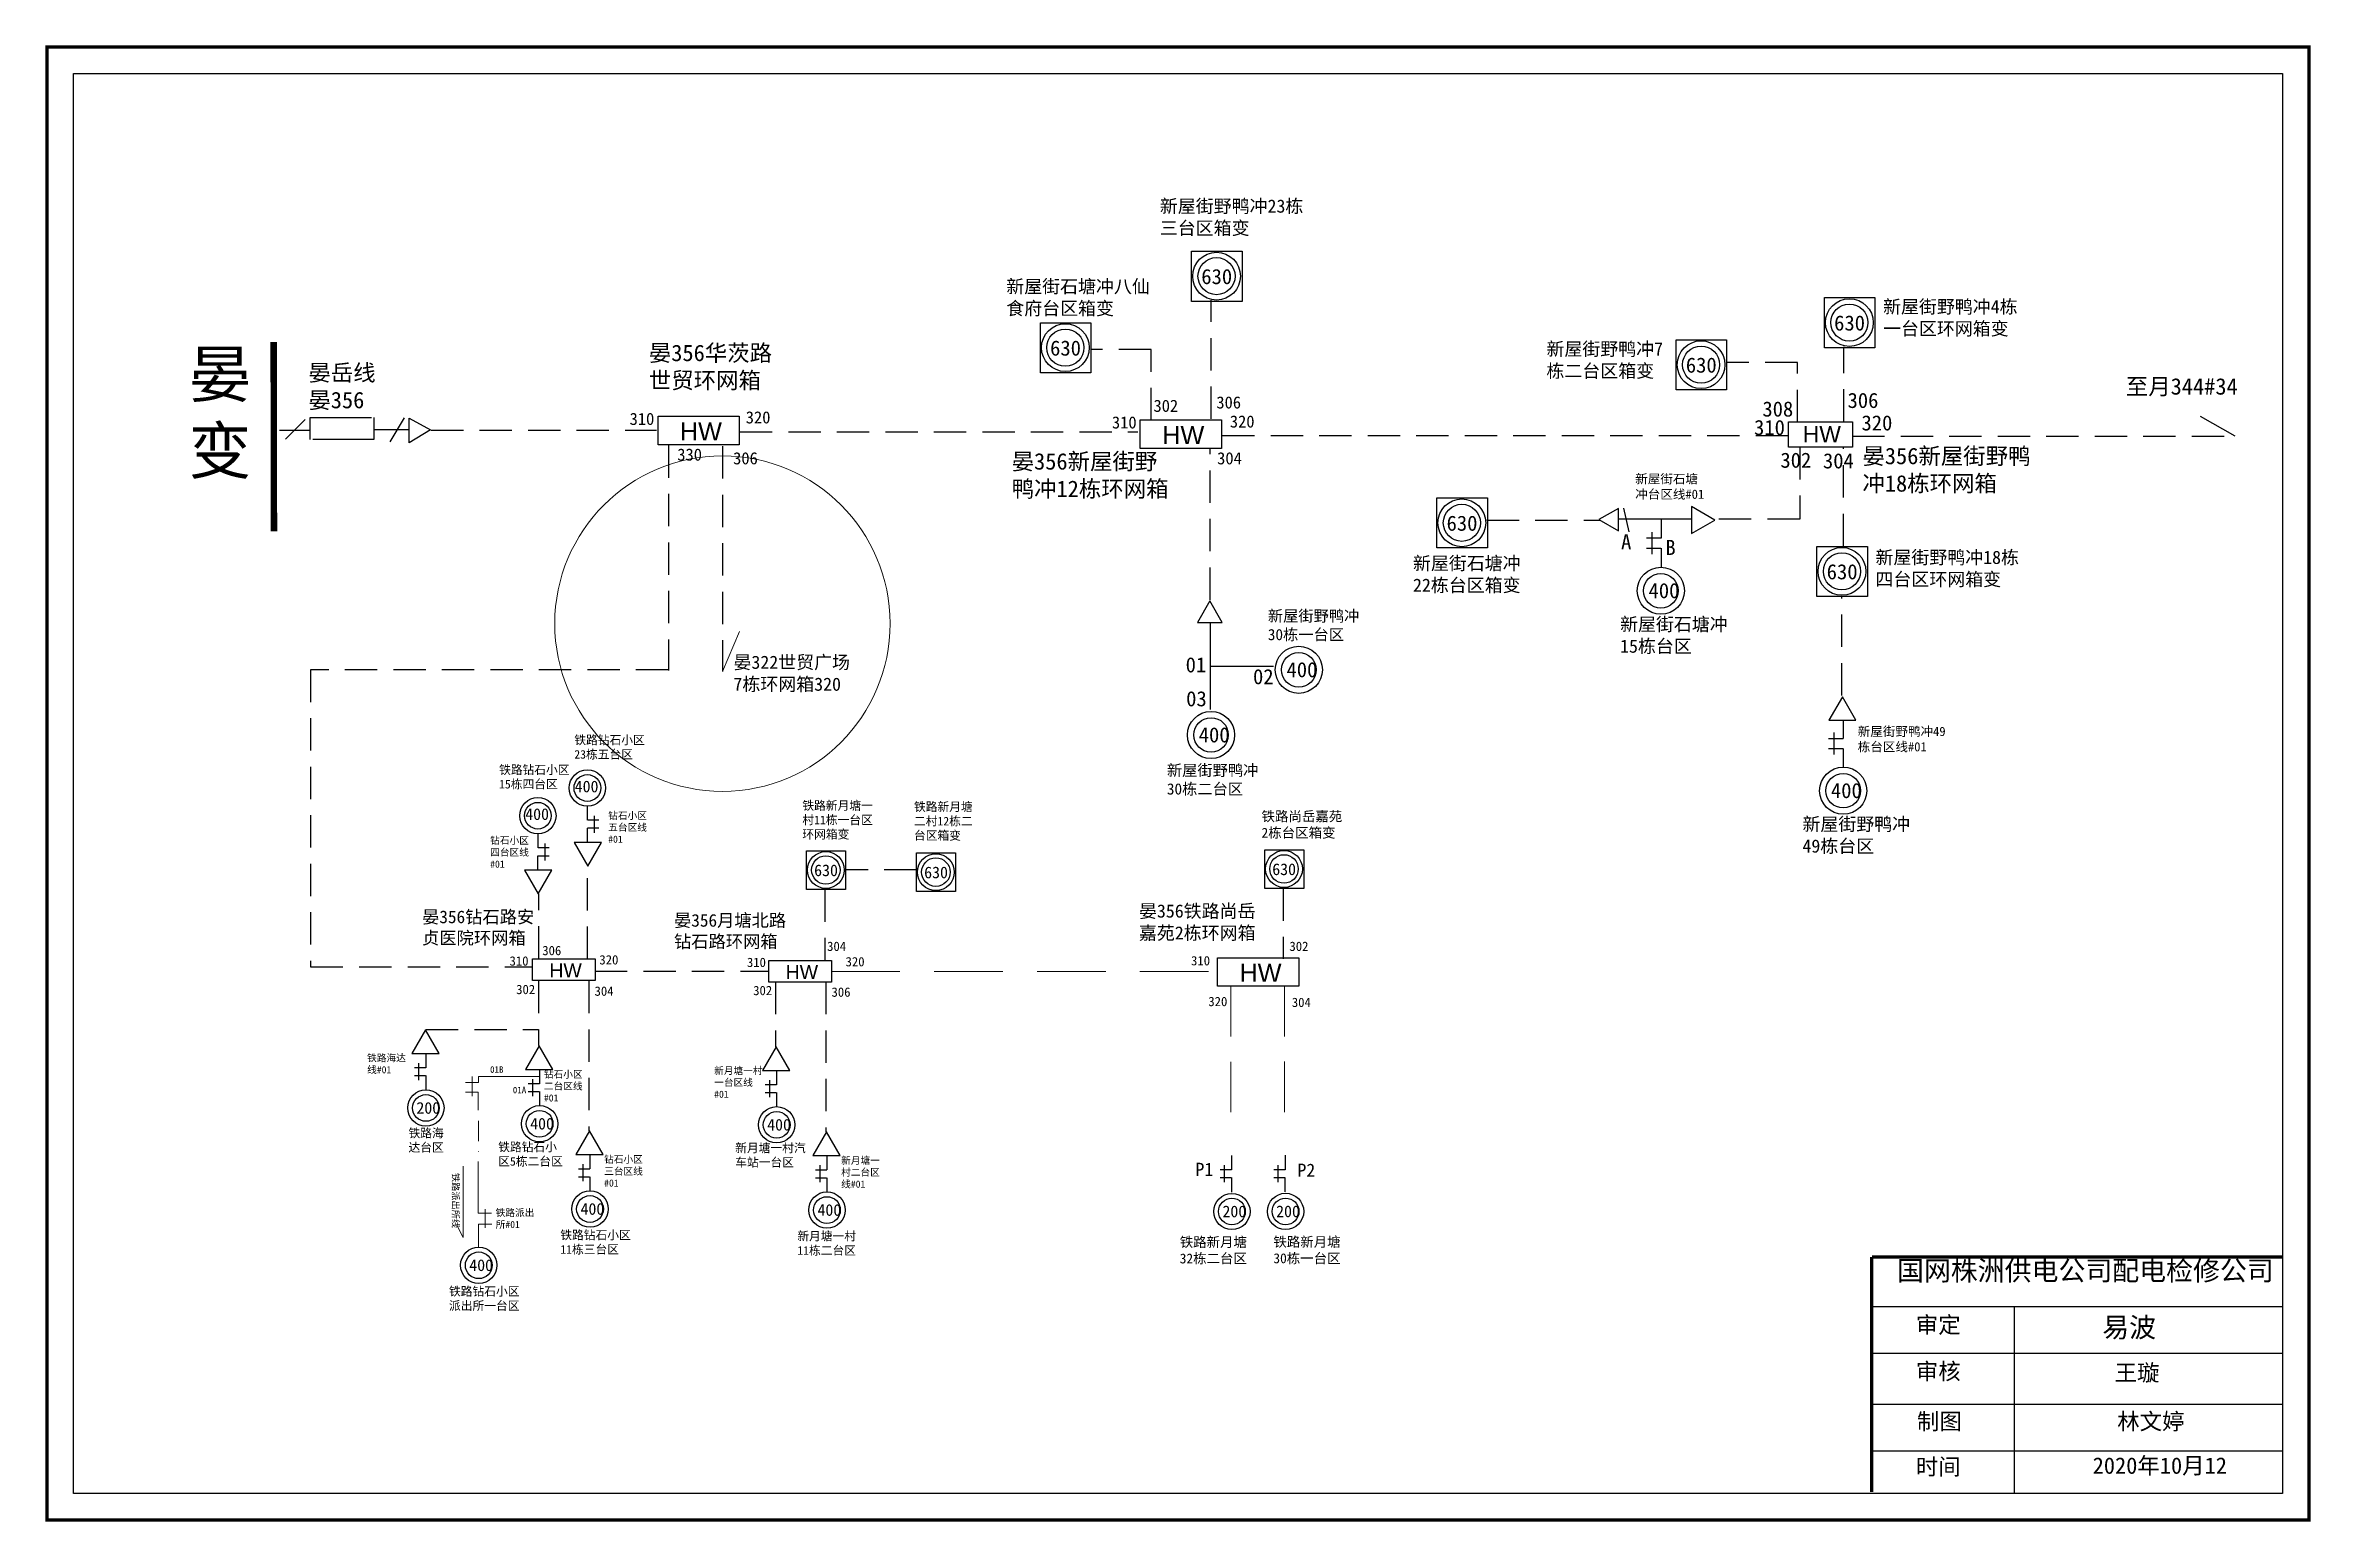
# Model space of a CAD drawing. Extents: x 0 to 344, y -1 to 224.
import ezdxf

# ---------------------------------------------------------------- set-up
doc = ezdxf.new("R2010")
doc.units = 0
doc.header["$LTSCALE"] = 0.774411
doc.linetypes.add('ACAD_ISO02W100', pattern=[15, 12, -3])
doc.linetypes.add('DASHED2', pattern=[9.525, 6.35, -3.175])
doc.layers.get('0').update_dxf_attribs({"linetype": 'CONTINUOUS'})
doc.styles.add('hztxt_txtstyle_0.00_0_0', font='', dxfattribs={"bigfont": 'hztxt.shx'})
doc.styles.add('hztxt_txtstyle_1.42_0_0', font='', dxfattribs={"height": 1.417069, "bigfont": 'hztxt.shx'})
doc.styles.add('KaiTi_GB2312_txtstyle_1.00_0_0', font='', dxfattribs={"height": 1})
doc.styles.add('KaiTi_GB2312_txtstyle_1.08_0_0', font='', dxfattribs={"height": 1.078205})
doc.styles.add('KaiTi_GB2312_txtstyle_1.31_0_0', font='', dxfattribs={"height": 1.309248})
doc.styles.add('KaiTi_GB2312_txtstyle_100.00_0_0100', font='', dxfattribs={"height": 100})
doc.styles.add('KaiTi_GB2312_txtstyle_2.50_0_0', font='simsun.ttc', dxfattribs={"height": 2.5})
doc.styles.add('SimSun_txtstyle_1.77_0_0', font='simsun.ttc', dxfattribs={"height": 1.771336})
doc.styles.add('SimSun_txtstyle_2.50_0_0', font='', dxfattribs={"height": 2.5})
doc.styles.get("Standard").update_dxf_attribs({"font": '', "height": 2.5})
doc.styles.add('仿宋_txtstyle_1.50_0_0', font='simsun.ttc', dxfattribs={"height": 1.5})
doc.styles.add('仿宋_txtstyle_2.00_0_0', font='simsun.ttc', dxfattribs={"height": 2})
doc.styles.add('仿宋_txtstyle_200.00_0_0200', font='simsun.ttc', dxfattribs={"height": 200})
doc.styles.add('字体', font='', dxfattribs={"height": 2.5})
doc.styles.get('hztxt_txtstyle_0.00_0_0').set_extended_font_data('hztxt')
doc.styles.get('hztxt_txtstyle_1.42_0_0').set_extended_font_data('hztxt')
doc.styles.get('KaiTi_GB2312_txtstyle_1.00_0_0').set_extended_font_data('KaiTi_GB2312')
doc.styles.get('KaiTi_GB2312_txtstyle_1.08_0_0').set_extended_font_data('KaiTi_GB2312')
doc.styles.get('KaiTi_GB2312_txtstyle_1.31_0_0').set_extended_font_data('KaiTi_GB2312')
doc.styles.get('KaiTi_GB2312_txtstyle_100.00_0_0100').set_extended_font_data('KaiTi_GB2312')
doc.styles.get('SimSun_txtstyle_2.50_0_0').set_extended_font_data('SimSun')
doc.styles.get('Standard').set_extended_font_data('SimSun')
doc.styles.get('字体').set_extended_font_data('KaiTi_GB2312')

msp = doc.modelspace()

# ---------------------------------------------------------------- linework, layer by layer
at = {"linetype": 'DASHED2'}
for p, q in [((176.87, 167.03), (176.87, 185.07)), ((167.75, 177.59), (158.76, 177.59)), ((167.75, 166.83), (167.75, 177.59)), ((273.11, 166.61), (273.11, 177.97)), ((266.04, 175.61), (255.4, 175.61)), ((266.04, 166.53), (266.04, 175.61)), ((58.27, 165.31), (92.53, 165.31)), ((94.35, 163), (94.35, 128.76)), ((102.57, 162.88), (102.57, 128.63)), ((105.21, 165.04), (165.74, 165.04)), ((176.75, 139.52), (176.75, 162.56)), ((178.56, 164.49), (264.8, 164.49)), ((266.39, 162.75), (266.39, 151.79)), ((273.01, 147.7), (273.01, 162.63)), ((266.39, 151.79), (252.93, 151.79)), ((272.79, 124.98), (272.79, 139.91)), ((94.33, 128.89), (39.95, 128.89)), ((39.95, 128.89), (39.95, 83.7)), ((82.04, 84.92), (82.04, 99.31)), ((132.08, 98.47), (121.38, 98.47)), ((74.67, 84.97), (74.67, 94.82)), ((118.16, 95.49), (118.16, 84.79)), ((187.83, 95.64), (187.83, 84.94)), ((39.95, 83.7), (73.52, 83.7)), ((83.17, 83.08), (109.55, 83.08)), ((74.61, 81.59), (74.61, 71.74)), ((82.26, 81.58), (82.26, 58.78)), ((110.64, 81.43), (110.64, 71.58)), ((118.3, 81.43), (118.3, 58.63)), ((57.47, 74.19), (74.58, 74.19))]:
    msp.add_line(p, q, dxfattribs=at)
at = {"linetype": 'Continuous'}
for p, q in [((39.13, 166.96), (36.14, 163.96)), ((49.58, 165.41), (54.84, 165.41)), ((52.04, 163.54), (54.23, 167.17)), ((54.95, 163.39), (54.95, 167.16)), ((54.95, 167.16), (58.18, 165.35)), ((332.59, 164.4), (327.3, 167.38)), ((58.18, 165.35), (54.95, 163.39)), ((249.99, 151.77), (238.83, 151.77)), ((245.32, 148.9), (243.1, 148.9)), ((243.91, 149.83), (243.91, 146.48)), ((243.1, 147.38), (245.27, 147.38)), ((176.77, 129.41), (186.37, 129.41)), ((272.98, 118.4), (270.76, 118.4)), ((271.57, 119.34), (271.57, 115.98)), ((270.76, 116.89), (272.93, 116.89)), ((82.04, 104.83), (83.75, 104.83)), ((83.75, 106), (82.08, 106)), ((83.13, 104.11), (83.13, 106.69)), ((74.52, 100.62), (76.22, 100.62)), ((76.22, 101.79), (74.56, 101.79)), ((75.6, 99.9), (75.6, 102.48)), ((56.37, 69.07), (56.37, 66.48)), ((57.46, 68.35), (55.75, 68.35)), ((55.75, 67.18), (57.42, 67.18)), ((74.76, 65.94), (73.05, 65.94)), ((73.67, 66.66), (73.67, 64.08)), ((110.79, 65.78), (109.08, 65.78)), ((109.71, 66.5), (109.71, 63.92)), ((73.05, 64.77), (74.72, 64.77)), ((109.08, 64.62), (110.75, 64.62)), ((82.41, 52.98), (80.7, 52.98)), ((80.7, 51.81), (82.37, 51.81)), ((81.33, 53.7), (81.33, 51.12)), ((118.45, 52.83), (116.74, 52.83)), ((117.36, 53.55), (117.36, 50.96)), ((179.96, 52.84), (178.25, 52.84)), ((178.25, 51.67), (179.92, 51.67)), ((178.87, 53.56), (178.87, 50.98)), ((188.11, 52.86), (186.41, 52.86)), ((186.41, 51.69), (188.07, 51.69)), ((187.03, 53.58), (187.03, 51)), ((116.74, 51.66), (118.41, 51.66)), ((277.35, 32.1), (339.71, 32.1)), ((298.99, 32.09), (298.99, 3.76)), ((277.35, 25), (339.71, 25)), ((277.35, 17.25), (339.71, 17.25)), ((277.35, 10.14), (339.71, 10.14))]:
    msp.add_line(p, q, dxfattribs=at)
at = {"linetype": 'ACAD_ISO02W100'}
msp.add_line((39.89, 165.24), (35.21, 165.24), dxfattribs=at)
at = {"color": 7, "linetype": 'DASHED2'}
msp.add_line((274.36, 164.39), (332.59, 164.4), dxfattribs=at)
at = {"color": 0, "linetype": 'DASHED2'}
msp.add_line((218.79, 151.65), (236.08, 151.61), dxfattribs=at)
at = {"color": 0, "linetype": 'Continuous'}
msp.add_line((240.42, 149.86), (239.61, 153.46), dxfattribs=at)
at = {"color": 7}
for p, q in [((245.32, 151.77), (245.32, 148.91)), ((245.3, 147.38), (245.3, 144.52)), ((176.75, 136.12), (176.75, 122.84)), ((272.98, 121.28), (272.98, 118.42)), ((272.96, 116.89), (272.96, 114.03)), ((82.06, 106), (82.06, 108.2)), ((74.53, 101.79), (74.53, 103.99)), ((82.04, 102.62), (82.04, 104.82)), ((74.51, 98.41), (74.51, 100.61)), ((57.46, 70.56), (57.46, 68.36)), ((57.44, 67.18), (57.44, 64.98)), ((74.76, 68.15), (74.76, 65.95)), ((110.79, 68), (110.79, 65.8)), ((74.74, 64.77), (74.74, 62.57)), ((110.78, 64.61), (110.78, 62.41)), ((82.41, 55.19), (82.41, 52.99)), ((82.4, 51.81), (82.4, 49.61)), ((118.45, 55.04), (118.45, 52.84)), ((179.95, 51.67), (179.95, 49.47)), ((179.96, 55.05), (179.96, 52.85)), ((188.1, 51.69), (188.1, 49.49)), ((188.12, 55.07), (188.12, 52.87)), ((118.43, 51.66), (118.43, 49.46))]:
    msp.add_line(p, q, dxfattribs=at)
at = {"color": 7, "linetype": 'Continuous', "lineweight": 0, "ltscale": 1.308415}
msp.add_line((102.57, 128.63), (105.16, 134.72), dxfattribs=at)
at = {"color": 7, "linetype": 'DASHED2', "lineweight": 0, "ltscale": 2.120687}
msp.add_line((119.13, 83.03), (177.86, 83.03), dxfattribs=at)
at = {"color": 7, "linetype": 'DASHED2', "lineweight": 0, "ltscale": 1.558768}
for p, q in [((179.89, 80.78), (179.89, 58)), ((188.04, 80.8), (188.04, 58.02))]:
    msp.add_line(p, q, dxfattribs=at)
at = {"color": 7, "linetype": 'Continuous', "lineweight": 0, "ltscale": 0.70696}
for p, q in [((65.49, 66.12), (63.49, 66.12)), ((64.5, 67.04), (64.5, 64.07)), ((74.76, 67.05), (65.49, 67.05)), ((65.49, 67.05), (65.49, 66.12)), ((65.42, 64.64), (63.51, 64.64)), ((65.42, 64.64), (65.42, 61.93))]:
    msp.add_line(p, q, dxfattribs=at)
at = {"color": 7, "linetype": 'DASHED2', "lineweight": 0, "ltscale": 0.636581}
msp.add_line((65.45, 60.33), (65.45, 55.59), dxfattribs=at)
at = {"color": 7, "linetype": 'Continuous', "lineweight": 0, "ltscale": 0.557436}
for p, q in [((63.13, 53.39), (63.13, 42.57)), ((63.13, 42.57), (62.24, 44.36))]:
    msp.add_line(p, q, dxfattribs=at)
at = {"color": 7, "linetype": 'Continuous', "lineweight": 0, "ltscale": 0.280744}
for p, q in [((65.43, 54.14), (65.43, 46.27)), ((65.43, 46.27), (67.46, 46.27)), ((66.48, 46.87), (66.48, 44.06)), ((65.45, 44.59), (67.51, 44.59)), ((65.46, 44.59), (65.46, 41.1))]:
    msp.add_line(p, q, dxfattribs=at)
at = {"linetype": 'Continuous', "const_width": 0.5}
msp.add_lwpolyline([(-0.15, 223.58), (343.83, 223.58), (343.83, -0.39), (-0.15, -0.39)], close=True, dxfattribs=at)
at = {"linetype": 'Continuous'}
for points in [[(3.9, 219.53), (339.78, 219.53), (339.78, 3.66), (3.9, 3.66)], [(264.69, 166.56), (274.38, 166.56), (274.38, 162.75), (264.69, 162.75)], [(253.45, 151.64), (249.9, 153.7), (249.9, 149.59)], [(176.69, 139.36), (174.8, 136.09), (178.58, 136.09)], [(272.86, 124.76), (270.81, 121.2), (274.92, 121.2)], [(82.09, 99.04), (84.16, 102.64), (80.01, 102.64)], [(74.56, 94.83), (76.64, 98.43), (72.48, 98.43)], [(57.41, 74.13), (55.34, 70.53), (59.49, 70.53)], [(74.71, 71.73), (72.63, 68.13), (76.79, 68.13)], [(110.75, 71.57), (108.67, 67.97), (112.83, 67.97)], [(82.37, 58.77), (80.29, 55.17), (84.45, 55.17)], [(118.4, 58.61), (116.33, 55.01), (120.48, 55.01)]]:
    msp.add_lwpolyline(points, close=True, dxfattribs=at)
at = {"color": 0}
for points in [[(173.9, 192.52), (181.58, 192.52), (181.58, 184.9), (173.9, 184.9)], [(270.13, 185.46), (277.81, 185.46), (277.81, 177.85), (270.13, 177.85)], [(150.91, 181.64), (158.59, 181.64), (158.59, 174.03), (150.91, 174.03)], [(247.58, 179.05), (255.25, 179.05), (255.25, 171.44), (247.58, 171.44)], [(92.77, 167.42), (105.13, 167.42), (105.13, 163.09), (92.77, 163.09)], [(166.11, 166.88), (178.47, 166.88), (178.47, 162.54), (166.11, 162.54)], [(211.2, 155.01), (218.88, 155.01), (218.88, 147.4), (211.2, 147.4)], [(269, 147.63), (276.68, 147.63), (276.68, 140.02), (269, 140.02)], [(115.37, 101.35), (121.28, 101.35), (121.28, 95.49), (115.37, 95.49)], [(132.1, 101.04), (138.01, 101.04), (138.01, 95.17), (132.1, 95.17)], [(185.03, 101.51), (190.95, 101.51), (190.95, 95.65), (185.03, 95.65)], [(73.69, 84.95), (83.2, 84.95), (83.2, 81.62), (73.69, 81.62)], [(109.62, 84.7), (119.13, 84.7), (119.13, 81.37), (109.62, 81.37)], [(177.86, 85.11), (190.21, 85.11), (190.21, 80.78), (177.86, 80.78)]]:
    msp.add_lwpolyline(points, close=True, dxfattribs=at)
at = {"linetype": 'Continuous'}
for points, const_width in [([(34.34, 178.73), (34.36, 149.91)], 1), ([(277.31, 39.61), (277.31, 3.88)], 0.5), ([(277.35, 39.61), (339.71, 39.61)], 0.5)]:
    msp.add_lwpolyline(points, dxfattribs=dict(at, const_width=const_width))
at = {"linetype": 'ACAD_ISO02W100'}
msp.add_lwpolyline([(49.57, 167.24), (49.57, 163.9), (39.89, 163.9), (39.89, 167.24)], close=True, dxfattribs=at)
msp.add_lwpolyline([(235.84, 151.71), (238.8, 150), (238.8, 153.42)], close=True)
at = {"color": 0}
for centre, radius in [((177.7, 188.73), 3.63), ((177.7, 188.73), 2.82), ((273.93, 181.67), 3.63), ((273.93, 181.67), 2.82), ((154.71, 177.86), 3.63), ((154.71, 177.86), 2.82), ((251.38, 175.27), 3.63), ((251.38, 175.27), 2.82), ((215, 151.23), 3.63), ((215, 151.23), 2.82), ((272.8, 143.85), 3.63), ((272.8, 143.85), 2.82), ((118.29, 98.44), 2.8), ((118.29, 98.44), 2.17), ((135.02, 98.12), 2.8), ((135.02, 98.12), 2.17), ((187.96, 98.6), 2.8), ((187.96, 98.6), 2.17)]:
    msp.add_circle(centre, radius, dxfattribs=at)
at = {"color": 1, "linetype": 'Continuous', "lineweight": 0, "ltscale": 1.308415, "true_color": 0xff0000}
msp.add_circle((102.57, 135.9), 25.5, dxfattribs=at)
at = {"color": 7, "linetype": 'Continuous'}
for centre, radius in [((245.26, 140.9), 3.58), ((245.26, 140.9), 2.63), ((190.21, 128.88), 3.58), ((190.21, 128.88), 2.63), ((176.86, 118.97), 3.58), ((176.86, 118.97), 2.63), ((272.99, 110.5), 3.58), ((82.03, 110.91), 2.76), ((82.03, 110.91), 2.03), ((272.99, 110.5), 2.63), ((74.5, 106.7), 2.76), ((74.5, 106.7), 2.03), ((57.47, 62.26), 2.76), ((57.47, 62.26), 2.03), ((74.77, 59.86), 2.76), ((110.81, 59.7), 2.76), ((74.77, 59.86), 2.03), ((110.81, 59.7), 2.03), ((82.43, 46.9), 2.76), ((82.43, 46.9), 2.03), ((118.46, 46.74), 2.76), ((118.46, 46.74), 2.03), ((180.04, 46.52), 2.76), ((180.04, 46.52), 2.03), ((188.2, 46.53), 2.76), ((188.2, 46.53), 2.03), ((65.51, 38.34), 2.76), ((65.51, 38.34), 2.03)]:
    msp.add_circle(centre, radius, dxfattribs=at)

# ---------------------------------------------------------------- texts
at = {"linetype": 'Continuous', "attachment_point": 1}
for s, insert, char_height, width, style in [('{\\fSimSun|b0|i0|c134|p2;新屋街野鸭冲23栋三台区箱变}', (169.08, 200.38), 2, 22.0523, '字体'), ('{\\fSimSun|b0|i0|c134|p2;新屋街石塘冲八仙食府台区箱变}', (145.73, 188.17), 2, 22.0523, '字体'), ('{\\fSimSun|b0|i0|c134|p2;新屋街野鸭冲4栋一台区环网箱变}', (279.05, 185.09), 2, 22.0523, '字体'), ('{\\fSimSun|b0|i0|c134|p2;晏\\f\uffbfﾬￌﾣﾤ_GB2312|b0|i0|c134|p49; \\P\\fSimSun|b0|i0|c134|p2;变}', (21.37, 177.37), 7, 46.6545, '字体'), ('{\\fSimSun|b0|i0|c134|p2;晏356华茨路世贸环网箱}', (91.37, 178.31), 2.5, 21.7082, '字体'), ('{\\fSimSun|b0|i0|c134|p2;新屋街野鸭冲7栋二台区箱变}', (227.87, 178.66), 2, 19.9249, '字体'), ('{\\fSimSun|b0|i0|c134|p2;晏岳线\\P晏356}', (39.6, 175.31), 2.5, 22.8827, '字体'), ('{\\fSimSun|b0|i0|c134|p2;晏356新屋街野鸭冲12栋环网箱}', (146.54, 161.82), 2.5, 25.308, '字体'), ('{\\fSimSun|b0|i0|c134|p2;晏356新屋街野鸭冲18栋环网箱}', (275.91, 162.64), 2.5, 26.1888, '字体'), ('{\\fSimSun|b0|i0|c134|p2;新屋街石塘冲台区线#01}', (241.36, 158.61), 1.4, 11.3841, '字体'), ('{\\fSimSun|b0|i0|c134|p2;新屋街石塘冲22栋台区箱变}', (207.57, 146.08), 2, 17.3448, '字体'), ('{\\fSimSun|b0|i0|c134|p2;新屋街野鸭冲18栋四台区环网箱变}', (277.9, 146.98), 2, 23.938, '字体'), ('{\\fSimSun|b0|i0|c134|p2;新屋街野鸭冲30栋一台区}', (185.5, 137.92), 1.7, 14.5339, '字体'), ('{\\fSimSun|b0|i0|c134|p2;新屋街石塘冲15栋台区}', (239.06, 136.81), 2, 16.7192, '字体'), ('{\\fSimSun|b0|i0|c134|p2;铁路钻石小区23栋五台区}', (80.04, 118.86), 1.3092, 10.8495, '字体'), ('{\\fSimSun|b0|i0|c134|p2;新屋街野鸭冲49栋台区线#01}', (275.2, 120.21), 1.4, 14.6475, '字体'), ('{\\fSimSun|b0|i0|c134|p2;铁路钻石小区15栋四台区}', (68.6, 114.33), 1.3092, 10.8495, '字体'), ('{\\fSimSun|b0|i0|c134|p2;新屋街野鸭冲30栋二台区}', (170.15, 114.45), 1.7, 14.5339, '字体'), ('{\\fSimSun|b0|i0|c134|p2;钻石小区五台区线#01}', (85.2, 107.26), 1.0782, 6.5622, '字体'), ('{\\fSimSun|b0|i0|c134|p2;铁路新月塘一村11栋一台区环网箱变}', (114.72, 108.89), 1.3092, 11.2102, '字体'), ('{\\fSimSun|b0|i0|c134|p2;铁路新月塘二村12栋二台区箱变}', (131.69, 108.71), 1.3092, 10.1037, '字体'), ('{\\fSimSun|b0|i0|c134|p2;钻石小区四台区线#01}', (67.25, 103.47), 1.0782, 6.5622, '字体'), ('{\\fSimSun|b0|i0|c134|p2;新屋街野鸭冲49栋台区}', (266.79, 106.42), 2, 16.7192, '字体'), ('{\\fSimSun|b0|i0|c134|p2;晏356钻石路安贞医院环网箱}', (56.89, 92.28), 1.9254, 18.3137, '字体'), ('{\\fSimSun|b0|i0|c134|p2;晏356月塘北路钻石路环网箱}', (95.2, 91.75), 1.9254, 18.3137, '字体'), ('{\\fSimSun|b0|i0|c134|p2;铁路海达线#01}', (48.54, 70.41), 1.0782, 6.7176, '字体'), ('{\\fSimSun|b0|i0|c134|p2;钻石小区二台区线#01}', (75.42, 67.92), 1.0782, 6.7176, '字体'), ('{\\fSimSun|b0|i0|c134|p2;新月塘一村一台区线#01}', (101.31, 68.48), 1.0782, 7.3349, '字体'), ('{\\fSimSun|b0|i0|c134|p2;铁路海达台区}', (54.83, 59.09), 1.3092, 5.9631, '字体'), ('{\\fSimSun|b0|i0|c134|p2;铁路钻石小区5栋二台区}', (68.47, 56.98), 1.3092, 10.3732, '字体'), ('{\\fSimSun|b0|i0|c134|p2;钻石小区三台区线#01}', (84.58, 54.98), 1.0782, 6.5823, '字体'), ('{\\fSimSun|b0|i0|c134|p2;新月塘一村汽车站一台区}', (104.51, 56.83), 1.3092, 11.2102, '字体'), ('{\\fSimSun|b0|i0|c134|p2;新月塘一村二台区线#01}', (120.62, 54.82), 1.0782, 6.9659, '字体'), ('{\\fSimSun|b0|i0|c134|p2;铁路派出所#01}', (68.09, 46.88), 1.0782, 6.5823, 'KaiTi_GB2312_txtstyle_1.08_0_0'), ('{\\fSimSun|b0|i0|c134|p2;铁路钻石小区11栋三台区}', (77.91, 43.59), 1.3092, 11.1912, '字体'), ('{\\fSimSun|b0|i0|c134|p2;新月塘一村11栋二台区}', (113.95, 43.43), 1.3092, 10.5336, '字体'), ('国网株洲供电公司配电检修公司', (281.17, 39.04), 3, 82.0179, '字体'), ('铁路钻石小区派出所一台区', (60.99, 35.03), 1.3092, 11.1912, 'KaiTi_GB2312_txtstyle_1.31_0_0'), ('{\\fSimSun|b0|i0|c134|p2;易波}', (312.38, 30.41), 3, 23.4615, '字体'), ('2020年10月12', (310.92, 9.14), 2.5, 23.4615, 'SimSun_txtstyle_2.50_0_0')]:
    msp.add_mtext(s, dxfattribs=dict(at, insert=insert, char_height=char_height, width=width, style=style))
at = {"color": 0, "attachment_point": 1}
for insert, char_height, width in [((175.38, 189.82), 2.3, 4.8377), ((271.61, 182.76), 2.3, 4.8377), ((152.39, 178.95), 2.3, 4.8377), ((249.06, 176.36), 2.3, 4.8377), ((212.68, 152.32), 2.3, 4.8377), ((270.48, 144.94), 2.3, 4.8377), ((116.51, 99.28), 1.771, 3.7257), ((133.24, 98.96), 1.771, 3.7257), ((186.17, 99.44), 1.771, 3.7257)]:
    msp.add_mtext('630', dxfattribs=dict(at, insert=insert, char_height=char_height, width=width))
at = {"color": 1, "linetype": 'Continuous', "true_color": 0xff0000, "insert": (315.96, 173.22), "char_height": 2.5, "width": 26.1888, "attachment_point": 1, "style": 'KaiTi_GB2312_txtstyle_2.50_0_0'}
msp.add_mtext('{\\fSimSun|b0|i0|c134|p2;至月344#34}', dxfattribs=at)
at = {"attachment_point": 1}
for s, insert, char_height, width, style in [('{\\fSimSun|b0|i0|c134|p2;302}', (168.11, 169.94), 1.84, 4.8234, 'hztxt_txtstyle_0.00_0_0'), ('{\\fSimSun|b0|i0|c134|p2;306}', (177.67, 170.45), 1.84, 4.8234, 'hztxt_txtstyle_0.00_0_0'), ('{\\fSimSun|b0|i0|c134|p2;310}', (88.45, 167.95), 1.84, 4.8234, 'hztxt_txtstyle_0.00_0_0'), ('{\\fSimSun|b0|i0|c134|p2;320}', (106.11, 168.18), 1.84, 4.8234, 'hztxt_txtstyle_0.00_0_0'), ('{\\fSimSun|b0|i0|c134|p2;310}', (161.79, 167.41), 1.84, 4.8234, 'hztxt_txtstyle_0.00_0_0'), ('{\\fSimSun|b0|i0|c134|p2;320}', (179.72, 167.55), 1.84, 4.8234, 'hztxt_txtstyle_0.00_0_0'), ('{\\fSimSun|b0|i0|c134|p2;330}', (95.7, 162.52), 1.84, 4.8234, 'hztxt_txtstyle_0.00_0_0'), ('{\\fSimSun|b0|i0|c134|p2;306}', (104.19, 161.96), 1.84, 4.8234, 'hztxt_txtstyle_0.00_0_0'), ('{\\fSimSun|b0|i0|c134|p2;304}', (177.79, 161.96), 1.84, 4.8234, 'hztxt_txtstyle_0.00_0_0'), ('{\\fSimSun|b0|i0|c134|p2;306}', (75.17, 86.91), 1.4171, 3.7147, 'hztxt_txtstyle_0.00_0_0'), ('{\\fSimSun|b0|i0|c134|p2;304}', (118.48, 87.55), 1.4171, 3.7147, 'hztxt_txtstyle_0.00_0_0'), ('{\\fSimSun|b0|i0|c134|p2;302}', (188.78, 87.55), 1.4171, 3.7147, 'hztxt_txtstyle_0.00_0_0'), ('{\\fSimSun|b0|i0|c134|p2;310}', (70.19, 85.32), 1.4171, 3.7147, 'hztxt_txtstyle_0.00_0_0'), ('{\\fSimSun|b0|i0|c134|p2;320}', (83.85, 85.5), 1.4171, 3.7147, 'hztxt_txtstyle_0.00_0_0'), ('{\\fSimSun|b0|i0|c134|p2;310}', (106.29, 85.11), 1.4171, 3.7147, 'hztxt_txtstyle_0.00_0_0'), ('{\\fSimSun|b0|i0|c134|p2;320}', (121.29, 85.21), 1.4171, 3.7147, 'hztxt_txtstyle_1.42_0_0'), ('{\\fSimSun|b0|i0|c134|p2;310}', (173.82, 85.36), 1.4171, 3.7147, 'hztxt_txtstyle_0.00_0_0'), ('{\\fSimSun|b0|i0|c134|p2;302}', (71.2, 80.99), 1.4171, 3.7147, 'hztxt_txtstyle_0.00_0_0'), ('{\\fSimSun|b0|i0|c134|p2;304}', (83.12, 80.74), 1.4171, 3.7147, 'hztxt_txtstyle_0.00_0_0'), ('{\\fSimSun|b0|i0|c134|p2;302}', (107.24, 80.83), 1.4171, 3.7147, 'hztxt_txtstyle_0.00_0_0'), ('{\\fSimSun|b0|i0|c134|p2;306}', (119.15, 80.59), 1.4171, 3.7147, 'hztxt_txtstyle_0.00_0_0'), ('{\\fSimSun|b0|i0|c134|p2;320}', (176.45, 79.16), 1.4171, 3.7147, 'hztxt_txtstyle_1.42_0_0'), ('{\\fSimSun|b0|i0|c134|p2;304}', (189.15, 79.03), 1.4171, 3.7147, 'hztxt_txtstyle_1.42_0_0')]:
    msp.add_mtext(s, dxfattribs=dict(at, insert=insert, char_height=char_height, width=width, style=style))
at = {"color": 7, "attachment_point": 1}
for s, insert, char_height, width in [('308', (260.7, 169.68), 2.3, 4.8377), ('306', (273.65, 170.99), 2.3, 4.8377), ('310', (259.43, 166.87), 2.3, 4.8377), ('320', (275.77, 167.57), 2.3, 4.8377), ('302', (263.44, 161.9), 2.3, 4.8377), ('304', (269.91, 161.8), 2.3, 4.8377), ('A', (239.21, 149.5), 2.3, 4.8377), ('B', (245.95, 148.63), 2.3, 4.8377), ('400', (243.39, 142.07), 2.3, 4.8377), ('01', (173, 130.79), 2.3, 4.8377), ('02', (183.25, 128.99), 2.3, 4.8377), ('400', (188.34, 130.05), 2.3, 4.8377), ('03', (173.08, 125.63), 2.3, 4.8377), ('400', (174.99, 120.14), 2.3, 4.8377), ('400', (80.1, 112.03), 1.771, 3.7257), ('400', (271.12, 111.67), 2.3, 4.8377), ('400', (72.58, 107.82), 1.771, 3.7257), ('200', (56.03, 63.16), 1.771, 3.7257), ('400', (73.33, 60.76), 1.771, 3.7257), ('400', (109.37, 60.6), 1.771, 3.7257), ('400', (80.99, 47.8), 1.771, 3.7257), ('400', (117.02, 47.64), 1.771, 3.7257), ('400', (64.07, 39.24), 1.771, 3.7257)]:
    msp.add_mtext(s, dxfattribs=dict(at, insert=insert, char_height=char_height, width=width))
at = {"color": 0, "attachment_point": 1, "style": 'hztxt_txtstyle_0.00_0_0'}
for insert, char_height, width in [((96.09, 166.5), 2.75, 8.399), ((169.44, 165.95), 2.75, 8.399), ((76.25, 84.24), 2.1179, 6.4684), ((112.18, 83.99), 2.1179, 6.4684), ((181.18, 84.19), 2.75, 8.399)]:
    msp.add_mtext('{\\fArial|b0|i0|c0|p32;HW}', dxfattribs=dict(at, insert=insert, char_height=char_height, width=width))
at = {"color": 7, "linetype": 'Continuous', "insert": (266.83, 165.96), "char_height": 2.5, "width": 67.1, "attachment_point": 1, "style": '字体'}
msp.add_mtext('{\\fArial|b0|i0|c0|p32;HW}', dxfattribs=at)
at = {"color": 1, "linetype": 'Continuous', "lineweight": 0, "ltscale": 1.308415, "true_color": 0xff0000, "insert": (104.24, 131.03), "char_height": 2, "attachment_point": 1, "style": '仿宋_txtstyle_2.00_0_0'}
msp.add_mtext('晏322世贸广场^M^J7栋环网箱320', dxfattribs=at)
at = {"color": 7, "linetype": 'DASHED2', "lineweight": 0, "ltscale": 1.558768, "attachment_point": 1}
for s, insert, char_height, style in [('铁路尚岳嘉苑^M^J2栋台区箱变', (184.54, 107.36), 1.5, '仿宋_txtstyle_1.50_0_0'), ('晏356铁路尚岳^M^J嘉苑2栋环网箱', (165.9, 93.21), 2, '仿宋_txtstyle_200.00_0_0200')]:
    msp.add_mtext(s, dxfattribs=dict(at, insert=insert, char_height=char_height, style=style))
at = {"color": 7, "linetype": 'Continuous', "lineweight": 0, "ltscale": 0.557436, "char_height": 1, "attachment_point": 1}
for s, insert, style in [('01B', (67.23, 68.61), 'KaiTi_GB2312_txtstyle_100.00_0_0100'), ('01A', (70.69, 65.49), 'KaiTi_GB2312_txtstyle_1.00_0_0')]:
    msp.add_mtext(s, dxfattribs=dict(at, insert=insert, style=style))
at = {"color": 7, "linetype": 'Continuous', "lineweight": 0, "ltscale": 0.557436, "insert": (62.49, 52.39), "char_height": 1, "attachment_point": 1, "rotation": 270, "style": 'KaiTi_GB2312_txtstyle_100.00_0_0100'}
msp.add_mtext('铁路派出所线', dxfattribs=at)
at = {"color": 7, "linetype": 'DASHED2', "lineweight": 0, "ltscale": 1.336393, "attachment_point": 1}
for s, insert, char_height, style in [('P1', (174.49, 53.93), 2, '仿宋_txtstyle_2.00_0_0'), ('P2', (189.99, 53.8), 2, '仿宋_txtstyle_2.00_0_0'), ('铁路新月塘^M^J32栋二台区', (172.1, 42.63), 1.5, '仿宋_txtstyle_1.50_0_0'), ('铁路新月塘^M^J30栋一台区', (186.34, 42.66), 1.5, '仿宋_txtstyle_1.50_0_0')]:
    msp.add_mtext(s, dxfattribs=dict(at, insert=insert, char_height=char_height, style=style))
at = {"color": 7, "char_height": 1.771, "width": 3.7257, "attachment_point": 1, "style": 'SimSun_txtstyle_1.77_0_0'}
for insert in [(178.6, 47.42), (186.76, 47.43)]:
    msp.add_mtext('200', dxfattribs=dict(at, insert=insert))
at = {"linetype": 'Continuous', "char_height": 2.5, "width": 23.4615, "attachment_point": 1}
for s, insert in [('审定', (284.04, 30.54)), ('审核', (284.04, 23.48)), ('王璇', (314.26, 23.27)), ('制图', (284.2, 15.86)), ('林文婷', (314.66, 15.86)), ('时间', (284.04, 8.97))]:
    msp.add_mtext(s, dxfattribs=dict(at, insert=insert))

doc.saveas('drawing.dxf')
